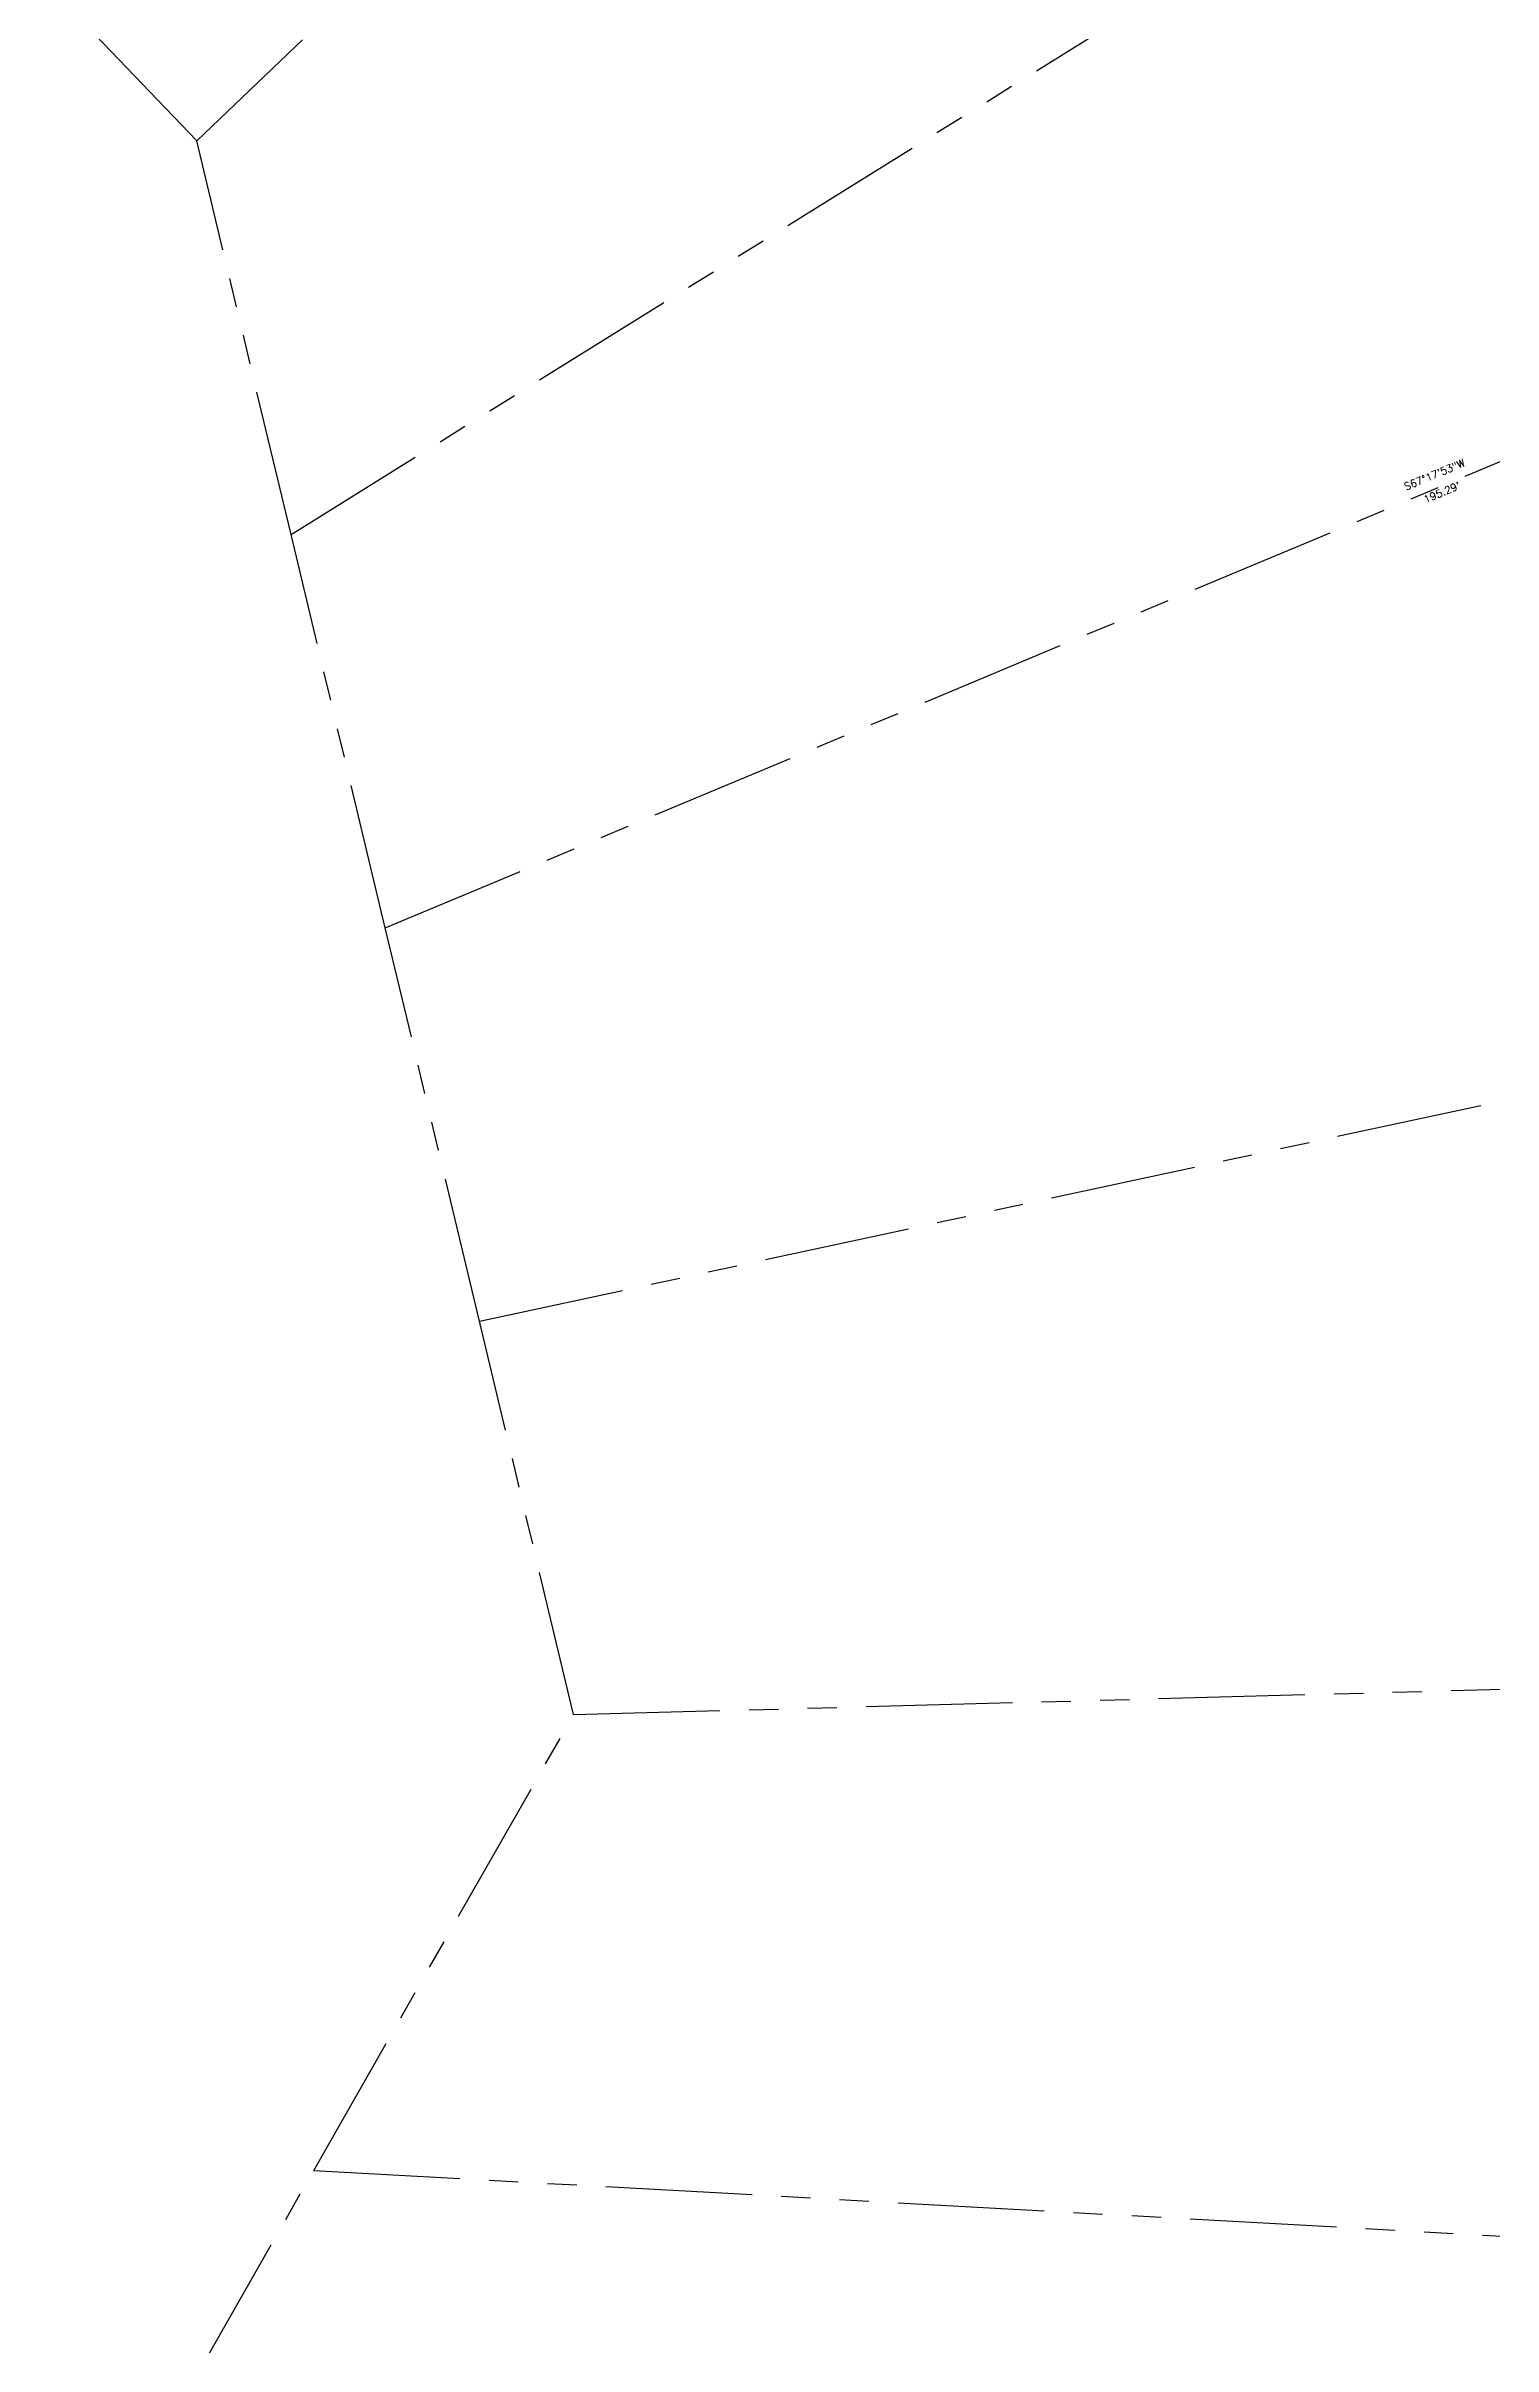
# Model space of a CAD drawing. Extents: x 3812 to 5524, y 4309 to 5867.
# Drawn here: x 5006.1 to 5129.7, y 5073.5 to 5270 of the extents above; entities that cross this region are included whole.
import ezdxf
from ezdxf.enums import TextEntityAlignment as Align

# ---------------------------------------------------------------- set-up
doc = ezdxf.new("R2010")
doc.units = 0
doc.header["$LTSCALE"] = 10
doc.header["$MEASUREMENT"] = 0
doc.linetypes.add('PHANTOM', pattern=[2.5, 1.25, -0.25, 0.25, -0.25, 0.25, -0.25])
doc.layers.add('BNDRY-REC', color=4, linetype='PHANTOM')
doc.layers.add('PLT_ANNO_TXT', color=120, linetype='CONTINUOUS')
doc.styles.add('L80', font='simplex.shx', dxfattribs={"height": 0.8})

msp = doc.modelspace()

# ---------------------------------------------------------------- linework, layer by layer
at = {"layer": 'BNDRY-REC'}
for p, q in [((5019, 5261.91), (5127.36, 5365.63)), ((5027.05, 5228.28), (5172.31, 5318.68)), ((5019, 5261.91), (4984.43, 5298.02)), ((5035.1, 5194.66), (5215.26, 5270.03)), ((5027.05, 5228.28), (5019, 5261.91)), ((5035.1, 5194.66), (5027.05, 5228.28)), ((5043.15, 5161.04), (5241.46, 5203.79)), ((5043.15, 5161.04), (5035.1, 5194.66)), ((5051.19, 5127.42), (5043.15, 5161.04)), ((5051.19, 5127.42), (5238.81, 5132.56)), ((5028.99, 5088.47), (5051.19, 5127.42)), ((5006.79, 5049.54), (5028.99, 5088.47)), ((5028.99, 5088.47), (5214.3, 5078.22))]:
    msp.add_line(p, q, dxfattribs=at)

# ---------------------------------------------------------------- texts
at = {"layer": 'PLT_ANNO_TXT', "style": 'L80'}
for s, p in [('S67%%d17\'53"W', (5124.86, 5233.1)), ("195.29'", (5125.5, 5231.58))]:
    msp.add_text(s, height=0.64, rotation=22.7019, dxfattribs=at).set_placement(p, align=Align.CENTER)

doc.saveas('drawing.dxf')
